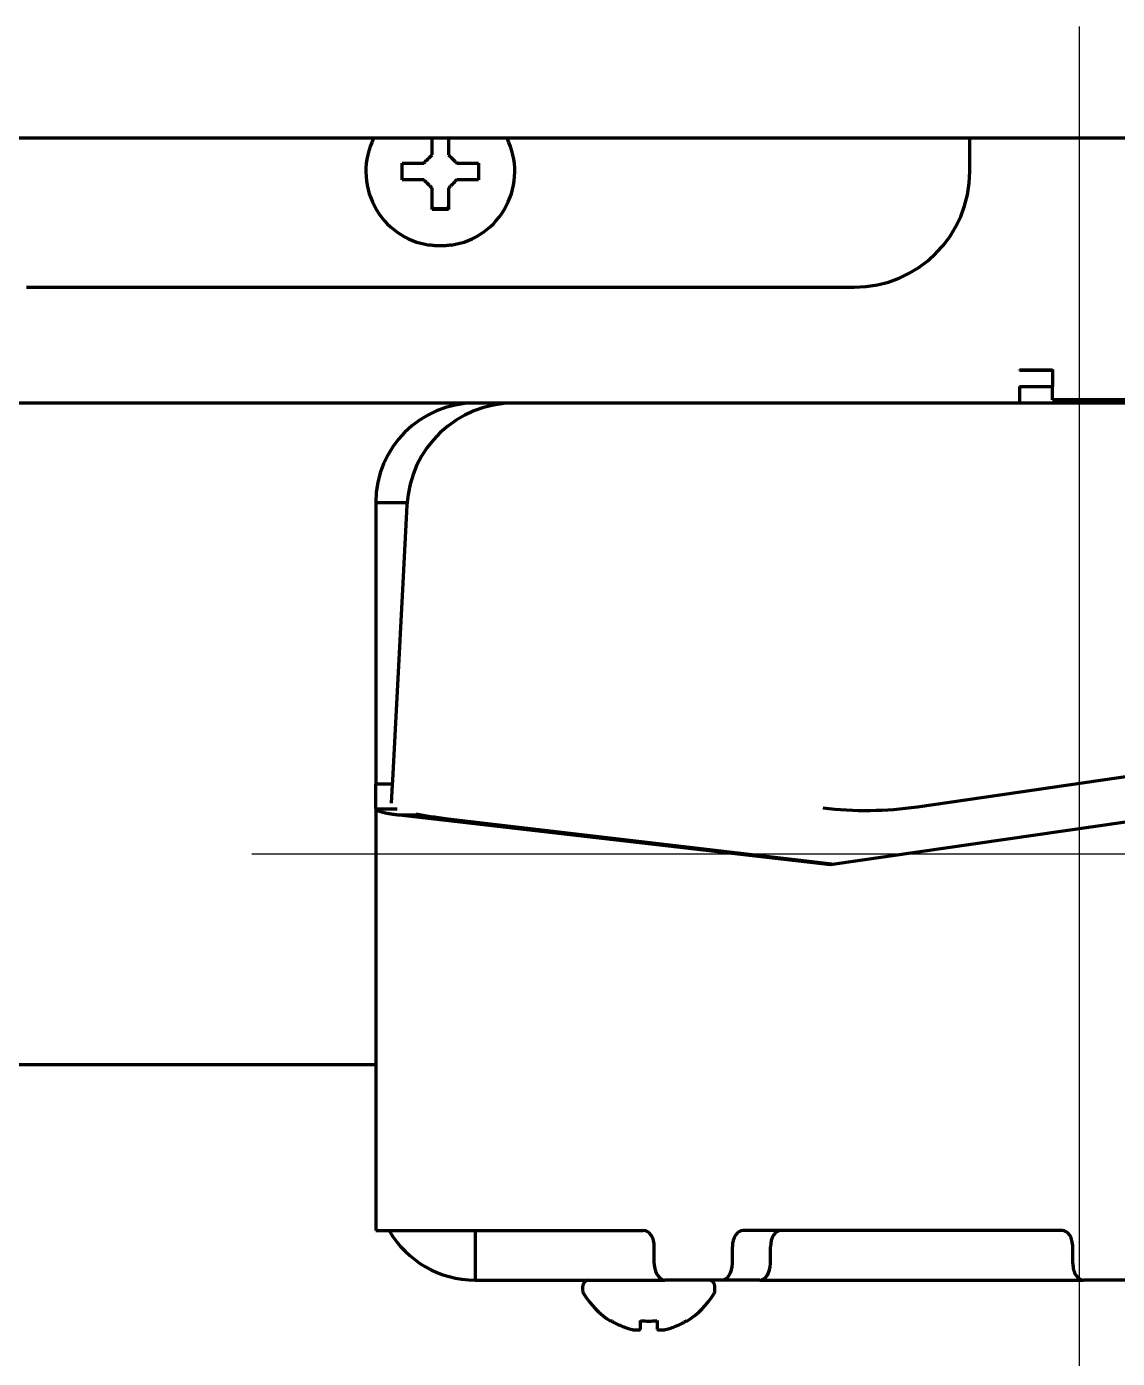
# Model space of a CAD drawing. Header units: inches. Extents: x -2983 to 7024, y 422 to 5529.
# Drawn here: x 3478.2 to 3544.1, y 2214.2 to 2294.6 of the extents above; entities that cross this region are included whole.
import ezdxf

# ---------------------------------------------------------------- set-up
doc = ezdxf.new("R2010")
doc.units = ezdxf.units.IN

# ---------------------------------------------------------------- blocks, each defined once
blk = doc.blocks.new('A$C29D5572B')
at = {"color": 1}
for p, q in [((0, 50), (0, -50)), ((-50, 0), (50, 0))]:
    blk.add_line(p, q, dxfattribs=at)
blk = doc.blocks.new('A$C0F8E2EAE')
blk.add_blockref('A$C29D5572B', (0, 0))

msp = doc.modelspace()

# ---------------------------------------------------------------- linework, layer by layer
at = {"linetype": 'Continuous', "lineweight": 70}
for p, q in [((3614.784, 2287.892), (3448.784, 2287.892)), ((3535.184, 2285.891), (3535.184, 2287.893)), ((3503.184, 2283.592), (3502.684, 2283.592)), ((3503.684, 2283.592), (3503.184, 2283.592)), ((3478.183, 2278.892), (3528.185, 2278.892)), ((3538.184, 2273.892), (3540.184, 2273.892)), ((3538.184, 2273.872), (3538.184, 2273.892)), ((3538.184, 2273.872), (3540.184, 2273.872)), ((3540.184, 2273.916), (3540.184, 2273.89)), ((3540.184, 2273.872), (3540.184, 2272.892)), ((3538.184, 2272.892), (3538.184, 2271.892)), ((3538.184, 2272.892), (3540.184, 2272.892)), ((3540.184, 2272.092), (3540.184, 2272.892)), ((3542.184, 2272.092), (3540.184, 2272.092)), ((3574.531, 2272.092), (3542.184, 2272.092)), ((3538.184, 2271.892), (2803.384, 2271.892)), ((3556.284, 2271.892), (3538.184, 2271.892)), ((3499.284, 2265.892), (3499.284, 2248.892)), ((3499.284, 2265.892), (3501.177, 2265.892)), ((3501.167, 2265.732), (3500.899, 2260.619)), ((3500.899, 2260.619), (3500.295, 2249.094)), ((3532.02, 2247.499), (3553.316, 2250.59)), ((3499.284, 2248.892), (3499.284, 2248.869)), ((3499.284, 2248.892), (3500.284, 2248.892)), ((3499.284, 2247.381), (3499.284, 2248.869)), ((3500.28, 2248.816), (3500.222, 2247.704)), ((3500.295, 2249.094), (3500.28, 2248.816)), ((3526.751, 2244), (3560.064, 2248.84)), ((3499.284, 2247.381), (3499.284, 2221.892)), ((3499.284, 2247.381), (3500.581, 2247.381)), ((3500.688, 2247.007), (3502.023, 2247.007)), ((3500.688, 2247.007), (3526.751, 2244)), ((3503.636, 2246.776), (3526.996, 2244.036)), ((3499.276, 2231.892), (3463.183, 2231.892)), ((3499.284, 2221.892), (3500.688, 2221.892)), ((3500.688, 2221.892), (3515.472, 2221.892)), ((3505.284, 2221.892), (3505.284, 2218.892)), ((3540.764, 2221.892), (3521.481, 2221.892)), ((3516.115, 2219.892), (3516.115, 2220.892)), ((3520.838, 2219.892), (3520.838, 2220.892)), ((3523.136, 2219.892), (3523.136, 2220.892)), ((3541.407, 2219.892), (3541.407, 2220.892)), ((3505.284, 2218.892), (3505.986, 2218.892)), ((3505.986, 2218.892), (3516.758, 2218.892)), ((3520.195, 2218.892), (3516.757, 2218.892)), ((3522.493, 2218.892), (3520.195, 2218.892)), ((3522.494, 2218.892), (3542.05, 2218.892)), ((3545.488, 2218.892), (3542.05, 2218.892)), ((3511.784, 2218.492), (3511.784, 2218.292)), ((3519.784, 2218.292), (3519.784, 2218.492)), ((3513.484, 2216.414), (3513.484, 2216.447)), ((3518.084, 2216.447), (3518.084, 2216.414))]:
    msp.add_line(p, q, dxfattribs=at)
for centre, radius, start, end in [((3503.184, 2285.892), 4.5, 153.61144, 261.67631), ((3503.184, 2285.892), 4.5, 278.32369, 26.38856), ((3503.184, 2285.892), 2.25, 256.8825, 282.94875), ((3505.284, 2265.892), 6, 90, 180), ((3507.658, 2265.392), 6.5, 90, 177), ((3505.284, 2224.892), 6, 210, 270), ((3512.184, 2218.492), 0.4, 90, 180), ((3519.384, 2218.492), 0.4, 0, 90), ((3512.184, 2218.292), 0.4, 180, 210.30118), ((3515.983, 2220.512), 4.8, 210.30118, 238.62729), ((3515.585, 2220.512), 4.8, 301.37271, 329.69882), ((3519.384, 2218.292), 0.4, 329.69882, 0)]:
    msp.add_arc(centre, radius, start, end, dxfattribs=at)
for centre, major_axis, ratio, start_param, end_param in [((3528.183, 2285.893), (4.951, -4.951), 0.999695, 5.497939, 7.068431), ((3515.242, 2247.706), (15.021, 0.009), 0.096833, 3.593986, 3.829238), ((3529.744, 2297.692), (1.504, 50.411), 0.654536, 3.082858, 3.25613), ((3515.472, 2220.892), (0, -1), 0.642788, 1.570796, 3.141593), ((3521.481, 2220.892), (0, -1), 0.642788, 3.141593, 4.712389), ((3523.779, 2220.892), (0, 1), 0.642788, 0, 1.570796), ((3540.764, 2220.892), (0, -1), 0.642788, 1.570796, 3.141593), ((3516.757, 2219.892), (0, 1), 0.642788, 1.570796, 3.141593), ((3520.195, 2219.892), (0, 1), 0.642788, 3.141593, 4.712389), ((3522.493, 2219.892), (0, -1), 0.642788, 0, 1.570796), ((3542.05, 2219.892), (0, 1), 0.642788, 1.570796, 3.141593)]:
    msp.add_ellipse(centre, major_axis=major_axis, ratio=ratio, start_param=start_param, end_param=end_param, dxfattribs=at)
for points, knots in [([(3502.684, 2286.892), (3502.684, 2286.946), (3502.684, 2287.054), (3502.684, 2287.216), (3502.684, 2287.375), (3502.684, 2287.53), (3502.684, 2287.682), (3502.684, 2287.805), (3502.684, 2287.878), (3502.684, 2287.897)], [0, 0, 0, 0, 0.157468, 0.314936, 0.472404, 0.629872, 0.78734, 0.944807, 1, 1, 1, 1]), ([(3503.684, 2287.909), (3503.684, 2287.796), (3503.684, 2287.68), (3503.684, 2287.454), (3503.684, 2287.344), (3503.684, 2287.121), (3503.684, 2287.007), (3503.684, 2286.892)], [0, 0, 0, 0, 0.351807, 0.351807, 0.675903, 0.675903, 1, 1, 1, 1]), ([(3500.884, 2286.392), (3501.087, 2286.392), (3501.297, 2286.392), (3501.622, 2286.392), (3501.732, 2286.392), (3501.955, 2286.392), (3502.069, 2286.392), (3502.184, 2286.392)], [0, 0, 0, 0, 0.5, 0.5, 0.75, 0.75, 1, 1, 1, 1]), ([(3502.684, 2283.592), (3502.684, 2283.795), (3502.684, 2284.005), (3502.684, 2284.33), (3502.684, 2284.44), (3502.684, 2284.663), (3502.684, 2284.777), (3502.684, 2284.892)], [0, 0, 0, 0, 0.5, 0.5, 0.75, 0.75, 1, 1, 1, 1]), ([(3505.484, 2285.392), (3505.281, 2285.392), (3505.071, 2285.392), (3504.746, 2285.392), (3504.636, 2285.392), (3504.413, 2285.392), (3504.299, 2285.392), (3504.184, 2285.392)], [0, 0, 0, 0, 0.5, 0.5, 0.75, 0.75, 1, 1, 1, 1]), ([(3503.836, 2281.439), (3503.727, 2281.424), (3503.618, 2281.412), (3503.401, 2281.396), (3503.184, 2281.388), (3502.967, 2281.396), (3502.75, 2281.412), (3502.641, 2281.424), (3502.533, 2281.439)], [0, 0, 0, 0, 0.25, 0.25, 0.5, 0.75, 0.75, 1, 1, 1, 1]), ([(3513.484, 2216.447), (3513.687, 2216.323), (3513.897, 2216.215), (3514.222, 2216.077), (3514.332, 2216.035), (3514.555, 2215.959), (3514.669, 2215.926), (3514.784, 2215.896)], [0, 0, 0, 0, 0.5, 0.5, 0.75, 0.75, 1, 1, 1, 1]), ([(3516.284, 2216.447), (3516.284, 2216.323), (3516.284, 2216.215), (3516.284, 2216.077), (3516.284, 2216.035), (3516.284, 2215.959), (3516.284, 2215.926), (3516.284, 2215.896)], [0, 0, 0, 0, 0.5, 0.5, 0.75, 0.75, 1, 1, 1, 1])]:
    msp.add_open_spline(points, degree=3, knots=knots, dxfattribs=at)
for points in [[(3502.184, 2286.392), (3502.21, 2286.418), (3502.261, 2286.469), (3502.335, 2286.543), (3502.407, 2286.615), (3502.477, 2286.685), (3502.546, 2286.754), (3502.615, 2286.823), (3502.661, 2286.869), (3502.684, 2286.892)], [(3503.684, 2286.892), (3503.708, 2286.868), (3503.755, 2286.821), (3503.827, 2286.749), (3503.898, 2286.678), (3503.97, 2286.607), (3504.041, 2286.535), (3504.112, 2286.464), (3504.16, 2286.416), (3504.184, 2286.392)], [(3500.884, 2285.392), (3500.884, 2285.559), (3500.884, 2285.892), (3500.884, 2286.225), (3500.884, 2286.392)], [(3504.184, 2286.392), (3504.238, 2286.392), (3504.346, 2286.392), (3504.508, 2286.392), (3504.667, 2286.392), (3504.822, 2286.392), (3504.974, 2286.392), (3505.131, 2286.392), (3505.297, 2286.392), (3505.42, 2286.392), (3505.484, 2286.392)], [(3505.484, 2286.392), (3505.484, 2286.225), (3505.484, 2285.892), (3505.484, 2285.559), (3505.484, 2285.392)], [(3502.184, 2285.392), (3502.13, 2285.392), (3502.022, 2285.392), (3501.86, 2285.392), (3501.701, 2285.392), (3501.546, 2285.392), (3501.394, 2285.392), (3501.238, 2285.392), (3501.071, 2285.392), (3500.948, 2285.392), (3500.884, 2285.392)], [(3502.684, 2284.892), (3502.66, 2284.916), (3502.613, 2284.963), (3502.541, 2285.035), (3502.47, 2285.106), (3502.399, 2285.178), (3502.327, 2285.249), (3502.256, 2285.32), (3502.208, 2285.368), (3502.184, 2285.392)], [(3504.184, 2285.392), (3504.158, 2285.366), (3504.107, 2285.315), (3504.033, 2285.241), (3503.961, 2285.169), (3503.891, 2285.099), (3503.822, 2285.03), (3503.753, 2284.961), (3503.707, 2284.915), (3503.684, 2284.892)], [(3503.684, 2284.892), (3503.684, 2284.838), (3503.684, 2284.73), (3503.684, 2284.568), (3503.684, 2284.409), (3503.684, 2284.254), (3503.684, 2284.102), (3503.684, 2283.946), (3503.684, 2283.779), (3503.684, 2283.656), (3503.684, 2283.592)], [(3499.284, 2247.381), (3499.284, 2247.373), (3499.287, 2247.357), (3499.303, 2247.333), (3499.328, 2247.309), (3499.363, 2247.286), (3499.409, 2247.262), (3499.464, 2247.239), (3499.529, 2247.216), (3499.604, 2247.193), (3499.688, 2247.171), (3499.782, 2247.149), (3499.885, 2247.127), (3499.997, 2247.106), (3500.118, 2247.085), (3500.248, 2247.065), (3500.386, 2247.045), (3500.532, 2247.026), (3500.635, 2247.014), (3500.688, 2247.007)], [(3515.284, 2215.896), (3515.284, 2215.91), (3515.284, 2215.94), (3515.284, 2215.991), (3515.284, 2216.047), (3515.284, 2216.108), (3515.284, 2216.174), (3515.284, 2216.249), (3515.284, 2216.336), (3515.284, 2216.408), (3515.284, 2216.447)], [(3515.284, 2216.447), (3515.451, 2216.425), (3515.784, 2216.403), (3516.117, 2216.425), (3516.284, 2216.447)], [(3516.784, 2215.896), (3516.838, 2215.91), (3516.946, 2215.94), (3517.108, 2215.991), (3517.267, 2216.047), (3517.422, 2216.108), (3517.574, 2216.174), (3517.731, 2216.249), (3517.897, 2216.336), (3518.02, 2216.408), (3518.084, 2216.447)], [(3514.784, 2215.896), (3514.808, 2215.893), (3514.855, 2215.888), (3514.927, 2215.883), (3514.998, 2215.88), (3515.07, 2215.88), (3515.141, 2215.883), (3515.212, 2215.888), (3515.26, 2215.893), (3515.284, 2215.896)], [(3516.284, 2215.896), (3516.31, 2215.893), (3516.361, 2215.887), (3516.435, 2215.882), (3516.507, 2215.88), (3516.577, 2215.88), (3516.646, 2215.883), (3516.715, 2215.888), (3516.761, 2215.893), (3516.784, 2215.896)]]:
    msp.add_open_spline(points, degree=3, dxfattribs=at)

# ---------------------------------------------------------------- block references
msp.add_blockref('A$C0F8E2EAE', (3541.784, 2244.642))

doc.saveas('drawing.dxf')
